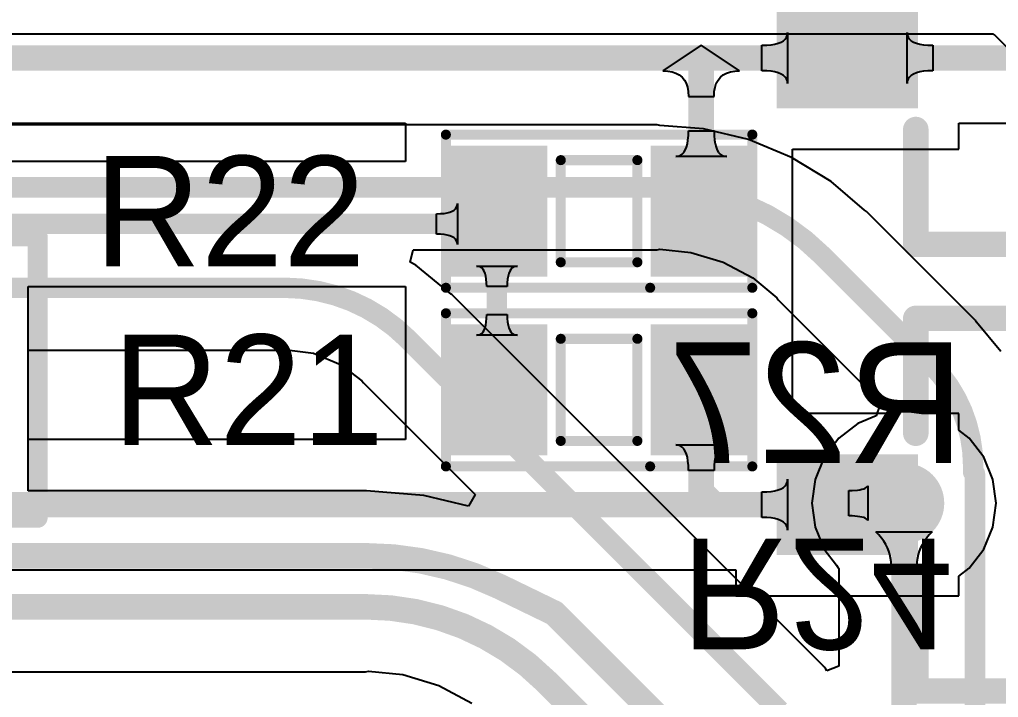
# Model space of a CAD drawing. Header units: millimetres. Extents: x -0.28 to 4.38, y -0.01 to 4.88.
# Drawn here: x 1.4381 to 1.8214, y 1.7695 to 2.0351 of the extents above; entities that cross this region are included whole.
import ezdxf

# ---------------------------------------------------------------- set-up
doc = ezdxf.new("R2010")
doc.units = ezdxf.units.MM
doc.header["$MEASUREMENT"] = 0
for name, color, linetype in [('BottomLayer', 5, 'Continuous'), ('BottomOverlay', 54, 'Continuous'), ('BottomSolder', 6, 'Continuous'), ('MultiLayer', 9, 'Continuous'), ('PadHoleLayer', 156, 'Continuous'), ('TopLayer', 1, 'Continuous'), ('TopOverlay', 2, 'Continuous'), ('TopPaste', 8, 'Continuous'), ('TopSolder', 216, 'Continuous'), ('ViaHoleLayer', 16, 'Continuous')]:
    doc.layers.add(name, color=color, linetype=linetype)

# ---------------------------------------------------------------- blocks, each defined once
blk = doc.blocks.new('JP1_D1T_17')
at = {"layer": 'BottomLayer'}
blk.add_solid([(-0.031496, -0.031496), (0.031496, -0.031496), (-0.031496, 0.031496), (0.031496, 0.031496)], dxfattribs=at)
at = {"layer": 'BottomSolder'}
blk.add_solid([(-0.035496, -0.035496), (0.035496, -0.035496), (-0.035496, 0.035496), (0.035496, 0.035496)], dxfattribs=at)
at = {"layer": 'MultiLayer'}
blk.add_solid([(-0.031496, -0.031496), (0.031496, -0.031496), (-0.031496, 0.031496), (0.031496, 0.031496)], dxfattribs=at)
at = {"layer": 'PadHoleLayer', "const_width": 0.0216535}
blk.add_lwpolyline([(-0.0108268, 0, 1), (0.0108268, 0, 1)], format="xyb", close=True, dxfattribs=at)
at = {"layer": 'TopLayer'}
blk.add_solid([(-0.031496, -0.031496), (0.031496, -0.031496), (-0.031496, 0.031496), (0.031496, 0.031496)], dxfattribs=at)
at = {"layer": 'TopOverlay'}
for points, const_width in [([(0.0049213, 0.0807087, 1), (-0.0049213, 0.0807087, 1)], 0.0098425), ([(-0.0073819, 0.0807087, 1), (-0.0024607, 0.0807087, 1)], 0.0049212), ([(0.0024607, 0.0807087, 1), (0.0073819, 0.0807087, 1)], 0.0049212), ([(-0.0570866, 0.0551181, 1), (-0.0531496, 0.0551181, 1)], 0.003937), ([(-0.0570866, 0.0551181, 1), (-0.0531496, 0.0551181, 1)], 0.003937), ([(0.0531495, 0.055118, 1), (0.0570865, 0.055118, 1)], 0.003937), ([(0.0531496, 0.0551181, 1), (0.0570866, 0.0551181, 1)], 0.003937), ([(-0.0570866, -0.0551181, 1), (-0.0531496, -0.0551181, 1)], 0.003937), ([(-0.0570865, -0.055118, 1), (-0.0531495, -0.055118, 1)], 0.003937), ([(0.0531495, -0.055118, 1), (0.0570865, -0.055118, 1)], 0.003937), ([(0.0531495, -0.055118, 1), (0.0570865, -0.055118, 1)], 0.003937)]:
    blk.add_lwpolyline(points, format="xyb", close=True, dxfattribs=dict(at, const_width=const_width))
at = {"layer": 'TopOverlay', "const_width": 0.007874}
for points in [[(-0.0551181, 0.0551181), (-0.0551181, -0.0551181)], [(0.0551181, 0.0551181), (-0.0551181, 0.0551181)], [(0.055118, 0.055118), (0.055118, -0.055118)], [(0.055118, -0.055118), (-0.055118, -0.055118)]]:
    blk.add_lwpolyline(points, dxfattribs=at)
at = {"layer": 'TopSolder'}
blk.add_solid([(-0.035496, -0.035496), (0.035496, -0.035496), (-0.035496, 0.035496), (0.035496, 0.035496)], dxfattribs=at)
blk = doc.blocks.new('RES_SMD_0603_BIG_20')
at = {"layer": 'TopLayer'}
for points in [[(-0.0557479, -0.0216535), (-0.0242519, -0.0216535), (-0.0557479, 0.0216535), (-0.0242519, 0.0216535)], [(0.024252, -0.0216535), (0.055748, -0.0216535), (0.024252, 0.0216535), (0.055748, 0.0216535)]]:
    blk.add_solid(points, dxfattribs=at)
at = {"layer": 'TopOverlay', "const_width": 0.003937}
for points in [[(-0.06, -0.03), (-0.06, 0.03)], [(-0.06, 0.03), (0.0599998, 0.03)], [(0.0599998, -0.03), (0.0599998, 0.03)], [(-0.0150032, -0.02), (-0.0150032, 0.02)], [(-0.0150032, 0.02), (0.0149968, 0.02)], [(0.0149968, -0.02), (0.0149968, 0.02)], [(-0.0150032, -0.02), (0.0149968, -0.02)], [(-0.06, -0.03), (0.0199968, -0.03)], [(0.0199968, -0.03), (0.0599998, -0.03)]]:
    blk.add_lwpolyline(points, dxfattribs=at)
at = {"layer": 'TopOverlay', "const_width": 0.0019685}
for points in [[(-0.0609842, 0.03, 1), (-0.0590158, 0.03, 1)], [(-0.0609842, 0.03, 1), (-0.0590158, 0.03, 1)], [(0.0590156, 0.03, 1), (0.060984, 0.03, 1)], [(0.0590156, 0.03, 1), (0.060984, 0.03, 1)], [(-0.0159874, 0.02, 1), (-0.014019, 0.02, 1)], [(-0.0159874, 0.02, 1), (-0.014019, 0.02, 1)], [(0.0140126, 0.02, 1), (0.015981, 0.02, 1)], [(0.0140126, 0.02, 1), (0.015981, 0.02, 1)], [(-0.0159874, -0.02, 1), (-0.014019, -0.02, 1)], [(-0.0159874, -0.02, 1), (-0.014019, -0.02, 1)], [(0.0140126, -0.02, 1), (0.015981, -0.02, 1)], [(0.0140126, -0.02, 1), (0.015981, -0.02, 1)], [(-0.0609842, -0.03, 1), (-0.0590158, -0.03, 1)], [(-0.0609842, -0.03, 1), (-0.0590158, -0.03, 1)], [(0.0190126, -0.03, 1), (0.020981, -0.03, 1)], [(0.0190126, -0.03, 1), (0.020981, -0.03, 1)], [(0.0590156, -0.03, 1), (0.060984, -0.03, 1)], [(0.0590156, -0.03, 1), (0.060984, -0.03, 1)]]:
    blk.add_lwpolyline(points, format="xyb", close=True, dxfattribs=at)
at = {"layer": 'TopPaste'}
for points in [[(-0.0557479, -0.0216535), (-0.0242519, -0.0216535), (-0.0557479, 0.0216535), (-0.0242519, 0.0216535)], [(0.024252, -0.0216535), (0.055748, -0.0216535), (0.024252, 0.0216535), (0.055748, 0.0216535)]]:
    blk.add_solid(points, dxfattribs=at)
at = {"layer": 'TopSolder'}
for points in [[(-0.0597479, -0.0256535), (-0.0202519, -0.0256535), (-0.0597479, 0.0256535), (-0.0202519, 0.0256535)], [(0.020252, -0.0256535), (0.059748, -0.0256535), (0.020252, 0.0256535), (0.059748, 0.0256535)]]:
    blk.add_solid(points, dxfattribs=at)
blk = doc.blocks.new('SW1_SMD_40')
at = {"layer": 'TopLayer'}
for points in [[(-0.1614173, -0.015748), (-0.1141733, -0.015748), (-0.1614173, 0.015748), (-0.1141733, 0.015748)], [(0.1614173, 0.015748), (0.1141733, 0.015748), (0.1614173, -0.015748), (0.1141733, -0.015748)]]:
    blk.add_solid(points, dxfattribs=at)
at = {"layer": 'TopOverlay', "const_width": 0.01}
for points in [[(-0.111, 0.0729999), (-0.111, 0.0279999)], [(0.111, 0.0729999), (-0.111, 0.0729999)], [(0.111, 0.0729999), (0.111, 0.0279999)], [(0.05, 0.025), (-0.05, 0.025)], [(-0.05, 0.025), (-0.05, -0.025)], [(0.05, 0.025), (0.05, -0.025)], [(0.05, -0.025), (-0.05, -0.025)], [(-0.111, -0.0279999), (-0.111, -0.0729999)], [(0.111, -0.0279999), (0.111, -0.0729999)], [(0.111, -0.0729999), (-0.111, -0.0729999)]]:
    blk.add_lwpolyline(points, dxfattribs=at)
at = {"layer": 'TopOverlay', "const_width": 0.005}
for points in [[(-0.1135, 0.0729999, 1), (-0.1085, 0.0729999, 1)], [(-0.1135, 0.0729999, 1), (-0.1085, 0.0729999, 1)], [(0.1085, 0.0729999, 1), (0.1135, 0.0729999, 1)], [(0.1085, 0.0729999, 1), (0.1135, 0.0729999, 1)], [(-0.1135, 0.0279999, 1), (-0.1085, 0.0279999, 1)], [(0.1085, 0.0279999, 1), (0.1135, 0.0279999, 1)], [(-0.0525, 0.025, 1), (-0.0475, 0.025, 1)], [(-0.0525, 0.025, 1), (-0.0475, 0.025, 1)], [(0.0475, 0.025, 1), (0.0525, 0.025, 1)], [(0.0475, 0.025, 1), (0.0525, 0.025, 1)], [(-0.0525, -0.025, 1), (-0.0475, -0.025, 1)], [(-0.0525, -0.025, 1), (-0.0475, -0.025, 1)], [(0.0475, -0.025, 1), (0.0525, -0.025, 1)], [(0.0475, -0.025, 1), (0.0525, -0.025, 1)], [(-0.1135, -0.0279999, 1), (-0.1085, -0.0279999, 1)], [(0.1085, -0.0279999, 1), (0.1135, -0.0279999, 1)], [(-0.1135, -0.0729999, 1), (-0.1085, -0.0729999, 1)], [(-0.1135, -0.0729999, 1), (-0.1085, -0.0729999, 1)], [(0.1085, -0.0729999, 1), (0.1135, -0.0729999, 1)], [(0.1085, -0.0729999, 1), (0.1135, -0.0729999, 1)]]:
    blk.add_lwpolyline(points, format="xyb", close=True, dxfattribs=at)
at = {"layer": 'TopOverlay'}
blk.add_solid([(-0.05, -0.025), (0.05, -0.025), (-0.05, 0.025), (0.05, 0.025)], dxfattribs=at)
at = {"layer": 'TopPaste'}
for points in [[(-0.1614173, -0.015748), (-0.1141733, -0.015748), (-0.1614173, 0.015748), (-0.1141733, 0.015748)], [(0.1614173, 0.015748), (0.1141733, 0.015748), (0.1614173, -0.015748), (0.1141733, -0.015748)]]:
    blk.add_solid(points, dxfattribs=at)
at = {"layer": 'TopSolder'}
for points in [[(-0.1654173, -0.019748), (-0.1101733, -0.019748), (-0.1654173, 0.019748), (-0.1101733, 0.019748)], [(0.1654173, 0.019748), (0.1101733, 0.019748), (0.1654173, -0.019748), (0.1101733, -0.019748)]]:
    blk.add_solid(points, dxfattribs=at)
blk = doc.blocks.new('SW1_SMD_41')
at = {"layer": 'TopLayer'}
for points in [[(-0.1614173, -0.015748), (-0.1141733, -0.015748), (-0.1614173, 0.015748), (-0.1141733, 0.015748)], [(0.1614173, 0.015748), (0.1141733, 0.015748), (0.1614173, -0.015748), (0.1141733, -0.015748)]]:
    blk.add_solid(points, dxfattribs=at)
at = {"layer": 'TopOverlay', "const_width": 0.01}
for points in [[(0.111, 0.0729999), (-0.111, 0.0729999)], [(-0.111, 0.0729999), (-0.111, 0.0279999)], [(0.111, 0.0729999), (0.111, 0.0279999)], [(-0.05, 0.025), (-0.05, -0.025)], [(0.05, 0.025), (-0.05, 0.025)], [(0.05, 0.025), (0.05, -0.025)], [(0.05, -0.025), (-0.05, -0.025)], [(-0.111, -0.0279999), (-0.111, -0.0729999)], [(0.111, -0.0279999), (0.111, -0.0729999)], [(0.111, -0.0729999), (-0.111, -0.0729999)]]:
    blk.add_lwpolyline(points, dxfattribs=at)
at = {"layer": 'TopOverlay', "const_width": 0.005}
for points in [[(-0.1135, 0.0729999, 1), (-0.1085, 0.0729999, 1)], [(-0.1135, 0.0729999, 1), (-0.1085, 0.0729999, 1)], [(0.1085, 0.0729999, 1), (0.1135, 0.0729999, 1)], [(0.1085, 0.0729999, 1), (0.1135, 0.0729999, 1)], [(-0.1135, 0.0279999, 1), (-0.1085, 0.0279999, 1)], [(0.1085, 0.0279999, 1), (0.1135, 0.0279999, 1)], [(-0.0525, 0.025, 1), (-0.0475, 0.025, 1)], [(-0.0525, 0.025, 1), (-0.0475, 0.025, 1)], [(0.0475, 0.025, 1), (0.0525, 0.025, 1)], [(0.0475, 0.025, 1), (0.0525, 0.025, 1)], [(-0.0525, -0.025, 1), (-0.0475, -0.025, 1)], [(-0.0525, -0.025, 1), (-0.0475, -0.025, 1)], [(0.0475, -0.025, 1), (0.0525, -0.025, 1)], [(0.0475, -0.025, 1), (0.0525, -0.025, 1)], [(-0.1135, -0.0279999, 1), (-0.1085, -0.0279999, 1)], [(0.1085, -0.0279999, 1), (0.1135, -0.0279999, 1)], [(-0.1135, -0.0729999, 1), (-0.1085, -0.0729999, 1)], [(-0.1135, -0.0729999, 1), (-0.1085, -0.0729999, 1)], [(0.1085, -0.0729999, 1), (0.1135, -0.0729999, 1)], [(0.1085, -0.0729999, 1), (0.1135, -0.0729999, 1)]]:
    blk.add_lwpolyline(points, format="xyb", close=True, dxfattribs=at)
at = {"layer": 'TopOverlay'}
blk.add_solid([(-0.05, -0.025), (0.05, -0.025), (-0.05, 0.025), (0.05, 0.025)], dxfattribs=at)
at = {"layer": 'TopPaste'}
for points in [[(-0.1614173, -0.015748), (-0.1141733, -0.015748), (-0.1614173, 0.015748), (-0.1141733, 0.015748)], [(0.1614173, 0.015748), (0.1141733, 0.015748), (0.1614173, -0.015748), (0.1141733, -0.015748)]]:
    blk.add_solid(points, dxfattribs=at)
at = {"layer": 'TopSolder'}
for points in [[(-0.1654173, -0.019748), (-0.1101733, -0.019748), (-0.1654173, 0.019748), (-0.1101733, 0.019748)], [(0.1654173, 0.019748), (0.1101733, 0.019748), (0.1654173, -0.019748), (0.1101733, -0.019748)]]:
    blk.add_solid(points, dxfattribs=at)
blk = doc.blocks.new('RES_SMD_0603_BIG_45')
at = {"layer": 'TopLayer'}
for points in [[(-0.055748, -0.0216535), (-0.024252, -0.0216535), (-0.055748, 0.0216535), (-0.024252, 0.0216535)], [(0.024252, -0.0216535), (0.055748, -0.0216535), (0.024252, 0.0216535), (0.055748, 0.0216535)]]:
    blk.add_solid(points, dxfattribs=at)
at = {"layer": 'TopOverlay', "const_width": 0.003937}
for points in [[(-0.06, -0.03), (-0.06, 0.03)], [(-0.06, 0.03), (0.06, 0.03)], [(0.06, -0.03), (0.06, 0.03)], [(-0.0150032, -0.02), (-0.0150032, 0.02)], [(-0.0150032, 0.02), (0.0149968, 0.02)], [(0.0149968, -0.02), (0.0149968, 0.02)], [(-0.0150032, -0.02), (0.0149968, -0.02)], [(-0.06, -0.03), (0.0199968, -0.03)], [(0.0199968, -0.03), (0.06, -0.03)]]:
    blk.add_lwpolyline(points, dxfattribs=at)
at = {"layer": 'TopOverlay', "const_width": 0.0019685}
for points in [[(-0.0609842, 0.03, 1), (-0.0590158, 0.03, 1)], [(-0.0609842, 0.03, 1), (-0.0590158, 0.03, 1)], [(0.0590158, 0.03, 1), (0.0609842, 0.03, 1)], [(0.0590158, 0.03, 1), (0.0609842, 0.03, 1)], [(-0.0159874, 0.02, 1), (-0.014019, 0.02, 1)], [(-0.0159874, 0.02, 1), (-0.014019, 0.02, 1)], [(0.0140126, 0.02, 1), (0.015981, 0.02, 1)], [(0.0140126, 0.02, 1), (0.015981, 0.02, 1)], [(-0.0159874, -0.02, 1), (-0.014019, -0.02, 1)], [(-0.0159874, -0.02, 1), (-0.014019, -0.02, 1)], [(0.0140126, -0.02, 1), (0.015981, -0.02, 1)], [(0.0140126, -0.02, 1), (0.015981, -0.02, 1)], [(-0.0609842, -0.03, 1), (-0.0590158, -0.03, 1)], [(-0.0609842, -0.03, 1), (-0.0590158, -0.03, 1)], [(0.0190126, -0.03, 1), (0.020981, -0.03, 1)], [(0.0190126, -0.03, 1), (0.020981, -0.03, 1)], [(0.0590158, -0.03, 1), (0.0609842, -0.03, 1)], [(0.0590158, -0.03, 1), (0.0609842, -0.03, 1)]]:
    blk.add_lwpolyline(points, format="xyb", close=True, dxfattribs=at)
at = {"layer": 'TopPaste'}
for points in [[(-0.055748, -0.0216535), (-0.024252, -0.0216535), (-0.055748, 0.0216535), (-0.024252, 0.0216535)], [(0.024252, -0.0216535), (0.055748, -0.0216535), (0.024252, 0.0216535), (0.055748, 0.0216535)]]:
    blk.add_solid(points, dxfattribs=at)
at = {"layer": 'TopSolder'}
for points in [[(-0.059748, -0.0256535), (-0.020252, -0.0256535), (-0.059748, 0.0256535), (-0.020252, 0.0256535)], [(0.020252, -0.0256535), (0.059748, -0.0256535), (0.020252, 0.0256535), (0.059748, 0.0256535)]]:
    blk.add_solid(points, dxfattribs=at)

msp = doc.modelspace()

# ---------------------------------------------------------------- linework, layer by layer
at = {"layer": 'BottomLayer'}
for p, q in [((1.34, 2.0295102), (1.8189152, 2.0295102)), ((1.8189152, 2.0295102), (1.8190375, 2.0294869)), ((1.8190375, 2.0294869), (1.81923, 2.0294338)), ((1.81923, 2.0294338), (1.8193869, 2.0293763)), ((1.8193869, 2.0293763), (1.8195374, 2.0293065)), ((1.8195374, 2.0293065), (1.8197111, 2.0292079)), ((1.8197111, 2.0292079), (1.8198142, 2.0291378)), ((1.8198142, 2.0291378), (1.9376791, 1.9112729)), ((1.6877879, 1.9938166), (1.3462451, 1.9938166)), ((1.6887304, 1.9936291), (1.6877879, 1.9938166)), ((1.7058988, 1.9922779), (1.6887304, 1.9936291)), ((1.7235637, 1.988037), (1.7058988, 1.9922779)), ((1.7403477, 1.9810848), (1.7235637, 1.988037)), ((1.7558374, 1.9715927), (1.7403477, 1.9810848)), ((1.7688984, 1.9604375), (1.7558374, 1.9715927)), ((1.7697067, 1.9598974), (1.7688984, 1.9604375)), ((1.7697127, 1.9598933), (1.7697067, 1.9598974)), ((1.7697203, 1.9598819), (1.7697127, 1.9598933)), ((1.7697317, 1.9598743), (1.7697203, 1.9598819)), ((1.812303, 1.9173031), (1.7697317, 1.9598743)), ((1.5909751, 1.940026), (1.59219, 1.9448762)), ((1.59219, 1.9448762), (1.6877879, 1.9448762)), ((1.6877879, 1.9448762), (1.6887764, 1.9450728)), ((1.6887764, 1.9450728), (1.7009057, 1.9438782)), ((1.7009057, 1.9438782), (1.7135194, 1.9400519)), ((1.5932342, 1.9388185), (1.5909751, 1.940026)), ((1.7135194, 1.9400519), (1.7251443, 1.9338383)), ((1.6071036, 1.9274362), (1.5932342, 1.9388185)), ((1.7251443, 1.9338383), (1.734552, 1.9261174)), ((1.607303, 1.927303), (1.6071036, 1.9274362)), ((1.7530254, 1.7815806), (1.607303, 1.927303)), ((1.734552, 1.9261174), (1.7351067, 1.9252873)), ((1.7351067, 1.9252873), (1.7351182, 1.9252795)), ((1.7351182, 1.9252795), (1.7351257, 1.9252683)), ((1.7351257, 1.9252683), (1.7749395, 1.8854544)), ((1.81231, 1.9172927), (1.812303, 1.9173031)), ((1.8123201, 1.9172859), (1.81231, 1.9172927)), ((1.8127968, 1.9165726), (1.8123201, 1.9172859)), ((1.8222655, 1.9050348), (1.8127968, 1.9165726)), ((1.441496, 1.8504898), (1.441496, 1.9055298)), ((1.441496, 1.9055298), (1.5417157, 1.9055298)), ((1.5417157, 1.9055298), (1.5427684, 1.9057392)), ((1.5427684, 1.9057392), (1.5531457, 1.904373)), ((1.5531457, 1.904373), (1.5637968, 1.8999612)), ((1.5637968, 1.8999612), (1.5721008, 1.8935892)), ((1.5721008, 1.8935892), (1.572697, 1.892697)), ((1.572697, 1.892697), (1.6164161, 1.8489779)), ((1.7749772, 1.8839785), (1.7735312, 1.8797916)), ((1.7749395, 1.8854544), (1.7749772, 1.8839785)), ((1.7735312, 1.8797916), (1.7663716, 1.876826)), ((1.7663716, 1.876826), (1.7589041, 1.871096)), ((1.7589041, 1.871096), (1.7531741, 1.8636284)), ((1.7531741, 1.8636284), (1.749572, 1.8549323)), ((1.749572, 1.8549323), (1.7483434, 1.8456002)), ((1.5735786, 1.8504898), (1.441496, 1.8504898)), ((1.573923, 1.8504213), (1.5735786, 1.8504898)), ((1.5963317, 1.8486577), (1.573923, 1.8504213)), ((1.6138776, 1.8444452), (1.5963317, 1.8486577)), ((1.6164161, 1.8489779), (1.6138776, 1.8444452)), ((1.7483434, 1.8456002), (1.749572, 1.8362681)), ((1.749572, 1.8362681), (1.7531741, 1.827572)), ((1.7745208, 1.8331597), (1.7733763, 1.8343538)), ((1.7733763, 1.8343538), (1.7954235, 1.8343538)), ((1.7755448, 1.831939), (1.7745208, 1.8331597)), ((1.794279, 1.8331597), (1.793255, 1.831939)), ((1.7954235, 1.8343538), (1.794279, 1.8331597)), ((1.7764483, 1.8306918), (1.7755448, 1.831939)), ((1.7772314, 1.829418), (1.7764483, 1.8306918)), ((1.777894, 1.8281177), (1.7772314, 1.829418)), ((1.7915684, 1.829418), (1.7909058, 1.8281177)), ((1.7923515, 1.8306918), (1.7915684, 1.829418)), ((1.793255, 1.831939), (1.7923515, 1.8306918)), ((1.7531741, 1.827572), (1.7579511, 1.8213464)), ((1.7784361, 1.8267909), (1.777894, 1.8281177)), ((1.7788578, 1.8254375), (1.7784361, 1.8267909)), ((1.779159, 1.8240576), (1.7788578, 1.8254375)), ((1.789942, 1.8254375), (1.7896408, 1.8240576)), ((1.7903637, 1.8267909), (1.789942, 1.8254375)), ((1.7909058, 1.8281177), (1.7903637, 1.8267909)), ((1.7579511, 1.8213464), (1.7586546, 1.8202436)), ((1.7793397, 1.8226511), (1.779159, 1.8240576)), ((1.7793999, 1.8212181), (1.7793397, 1.8226511)), ((1.7893999, 1.8212181), (1.7793999, 1.8212181)), ((1.7894601, 1.8226511), (1.7893999, 1.8212181)), ((1.7896408, 1.8240576), (1.7894601, 1.8226511)), ((1.7586546, 1.8202436), (1.7589101, 1.819977)), ((1.7589101, 1.819977), (1.7589101, 1.7817037)), ((1.4114214, 1.7795102), (1.5735786, 1.7795102)), ((1.5735786, 1.7795102), (1.5747565, 1.7797445)), ((1.5747565, 1.7797445), (1.5881832, 1.7784221)), ((1.7530392, 1.78156), (1.7530254, 1.7815806)), ((1.7530598, 1.7815462), (1.7530392, 1.78156)), ((1.7530679, 1.7815342), (1.7530598, 1.7815462)), ((1.7537223, 1.7805548), (1.7530679, 1.7815342)), ((1.7542191, 1.7799731), (1.7537223, 1.7805548)), ((1.7589101, 1.7817037), (1.7542191, 1.7799731)), ((1.5881832, 1.7784221), (1.6022265, 1.7741621)), ((1.6022265, 1.7741621), (1.6151689, 1.7672442))]:
    msp.add_line(p, q, dxfattribs=at)
for points, const_width in [([(1.3361092, 1.9693464), (1.6877879, 1.9693464)], 0.008), ([(1.7524287, 1.9425713), (1.795, 1.9)], 0.008), ([(1.425, 1.93), (1.5417157, 1.93)], 0.008), ([(1.59, 1.91), (1.7357224, 1.7642776)], 0.008), ([(1.811457, 1.8578293), (1.811457, 1.8602693)], 0.008), ([(1.811457, 1.8578293), (1.8121795, 1.8571068)], 0.008), ([(1.8121795, 1.5357225), (1.8121795, 1.8571068)], 0.008), ([(1.7843999, 1.5364666), (1.7843999, 1.8456002)], 0.01), ([(1.2864214, 1.825), (1.5735786, 1.825)], 0.01), ([(1.6260481, 1.812921), (1.6475, 1.8025)], 0.01), ([(1.4114214, 1.805), (1.5735786, 1.805)], 0.01), ([(1.6475, 1.8025), (1.7175, 1.7325)], 0.01), ([(1.6442893, 1.7757107), (1.6907774, 1.7292226)], 0.01)]:
    msp.add_lwpolyline(points, dxfattribs=dict(at, const_width=const_width))
for points, const_width in [([(1.6857879, 1.9693464, 1), (1.6897879, 1.9693464, 1)], 0.004), ([(1.6857879, 1.9693464, 1), (1.6897879, 1.9693464, 1)], 0.004), ([(1.7504097, 1.9425903, 1), (1.7544097, 1.9425903, 1)], 0.004), ([(1.7504097, 1.9425903, 1), (1.7544097, 1.9425903, 1)], 0.004), ([(1.7504287, 1.9425713, 1), (1.7544287, 1.9425713, 1)], 0.004), ([(1.7504287, 1.9425713, 1), (1.7544287, 1.9425713, 1)], 0.004), ([(1.5397157, 1.93, 1), (1.5437157, 1.93, 1)], 0.004), ([(1.5397157, 1.93, 1), (1.5437157, 1.93, 1)], 0.004), ([(1.588, 1.91, 1), (1.592, 1.91, 1)], 0.004), ([(1.588, 1.91, 1), (1.592, 1.91, 1)], 0.004), ([(1.793, 1.9, 1), (1.797, 1.9, 1)], 0.004), ([(1.793, 1.9, 1), (1.797, 1.9, 1)], 0.004), ([(1.7930171, 1.8999829, 1), (1.7970171, 1.8999829, 1)], 0.004), ([(1.7930171, 1.8999829, 1), (1.7970171, 1.8999829, 1)], 0.004), ([(1.809457, 1.8602693, 1), (1.813457, 1.8602693, 1)], 0.004), ([(1.809457, 1.8602693, 1), (1.813457, 1.8602693, 1)], 0.004), ([(1.7765259, 1.8456002, 1), (1.7922739, 1.8456002, 1)], 0.015748), ([(1.809457, 1.8578293, 1), (1.813457, 1.8578293, 1)], 0.004), ([(1.809457, 1.8578293, 1), (1.813457, 1.8578293, 1)], 0.004), ([(1.8101795, 1.8571068, 1), (1.8141795, 1.8571068, 1)], 0.004), ([(1.8101795, 1.8571068, 1), (1.8141795, 1.8571068, 1)], 0.004), ([(1.7818999, 1.8456002, 1), (1.7868999, 1.8456002, 1)], 0.005), ([(1.5710786, 1.825, 1), (1.5760786, 1.825, 1)], 0.005), ([(1.5710786, 1.825, 1), (1.5760786, 1.825, 1)], 0.005), ([(1.6235481, 1.812921, 1), (1.6285481, 1.812921, 1)], 0.005), ([(1.6235481, 1.812921, 1), (1.6285481, 1.812921, 1)], 0.005), ([(1.5710786, 1.805, 1), (1.5760786, 1.805, 1)], 0.005), ([(1.5710786, 1.805, 1), (1.5760786, 1.805, 1)], 0.005), ([(1.645, 1.8025, 1), (1.65, 1.8025, 1)], 0.005), ([(1.645, 1.8025, 1), (1.65, 1.8025, 1)], 0.005), ([(1.6417893, 1.7757107, 1), (1.6467893, 1.7757107, 1)], 0.005), ([(1.6417893, 1.7757107, 1), (1.6467893, 1.7757107, 1)], 0.005)]:
    msp.add_lwpolyline(points, format="xyb", close=True, dxfattribs=dict(at, const_width=const_width))
for points, const_width in [([(1.6877879, 1.9693464, -0.1988358971641129), (1.7524097, 1.9425903)], 0.008), ([(1.7524097, 1.9425903, -7.356081760457997e-05), (1.7524287, 1.9425713)], 0.008), ([(1.5417157, 1.93, -0.198912367379658), (1.59, 1.91)], 0.008), ([(1.795, 1.9, -0.0001077363900318686), (1.7950171, 1.8999829)], 0.008), ([(1.7950171, 1.8999829, -0.1988003706777241), (1.811457, 1.8602693)], 0.008), ([(1.5735786, 1.825, -0.1136186864166551), (1.6260481, 1.812921)], 0.01), ([(1.5735786, 1.805, -0.198912367379658), (1.6442893, 1.7757107)], 0.01)]:
    msp.add_lwpolyline(points, format="xyb", dxfattribs=dict(at, const_width=const_width))
at = {"layer": 'MultiLayer', "const_width": 0.015748}
msp.add_lwpolyline([(1.7765259, 1.8456002, 1), (1.7922739, 1.8456002, 1)], format="xyb", close=True, dxfattribs=at)
at = {"layer": 'TopLayer'}
for p, q in [((1.7379119, 2.02745), (1.7384179, 2.0282)), ((1.7384179, 2.0282), (1.7387215, 2.02905)), ((1.7387215, 2.02905), (1.7388227, 2.03)), ((1.7388227, 2.03), (1.7388227, 2.01)), ((1.7855867, 2.01), (1.7855867, 2.03)), ((1.7855867, 2.03), (1.7856879, 2.02905)), ((1.7856879, 2.02905), (1.7859915, 2.0282)), ((1.7859915, 2.0282), (1.7864975, 2.02745)), ((1.705, 2.025), (1.69, 2.015)), ((1.72, 2.015), (1.705, 2.025)), ((1.705, 2.025), (1.705, 2.025)), ((1.705, 2.025), (1.705, 2.025)), ((1.705, 2.025), (1.705, 2.025)), ((1.705, 2.025), (1.705, 2.025)), ((1.705, 2.025), (1.705, 2.025)), ((1.705, 2.025), (1.705, 2.025)), ((1.705, 2.025), (1.705, 2.025)), ((1.705, 2.025), (1.705, 2.025)), ((1.705, 2.025), (1.705, 2.025)), ((1.705, 2.025), (1.705, 2.025)), ((1.7287027, 2.025), (1.7306255, 2.02505)), ((1.7287027, 2.015), (1.7287027, 2.025)), ((1.7306255, 2.02505), (1.7323459, 2.0252)), ((1.7323459, 2.0252), (1.7338639, 2.02545)), ((1.7338639, 2.02545), (1.7351795, 2.0258)), ((1.7351795, 2.0258), (1.7362927, 2.02625)), ((1.7362927, 2.02625), (1.7372035, 2.0268)), ((1.7372035, 2.0268), (1.7379119, 2.02745)), ((1.7864975, 2.02745), (1.7872059, 2.0268)), ((1.7872059, 2.0268), (1.7881167, 2.02625)), ((1.7881167, 2.02625), (1.7892299, 2.0258)), ((1.7892299, 2.0258), (1.7905455, 2.02545)), ((1.7905455, 2.02545), (1.7920635, 2.0252)), ((1.7920635, 2.0252), (1.7937839, 2.02505)), ((1.7937839, 2.02505), (1.7957067, 2.025)), ((1.7957067, 2.025), (1.7957067, 2.015)), ((1.69, 2.015), (1.6919, 2.0149)), ((1.6919, 2.0149), (1.6936, 2.0146)), ((1.6936, 2.0146), (1.6951, 2.0141)), ((1.6951, 2.0141), (1.6964, 2.0134)), ((1.6964, 2.0134), (1.6975, 2.0125)), ((1.6975, 2.0125), (1.6984, 2.0114)), ((1.7116, 2.0114), (1.7125, 2.0125)), ((1.7125, 2.0125), (1.7136, 2.0134)), ((1.7136, 2.0134), (1.7149, 2.0141)), ((1.7149, 2.0141), (1.7164, 2.0146)), ((1.7164, 2.0146), (1.7181, 2.0149)), ((1.7181, 2.0149), (1.72, 2.015)), ((1.7306255, 2.01495), (1.7287027, 2.015)), ((1.7323459, 2.0148), (1.7306255, 2.01495)), ((1.7338639, 2.01455), (1.7323459, 2.0148)), ((1.7351795, 2.0142), (1.7338639, 2.01455)), ((1.7362927, 2.01375), (1.7351795, 2.0142)), ((1.7372035, 2.0132), (1.7362927, 2.01375)), ((1.7379119, 2.01255), (1.7372035, 2.0132)), ((1.7384179, 2.0118), (1.7379119, 2.01255)), ((1.7864975, 2.01255), (1.7859915, 2.0118)), ((1.7872059, 2.0132), (1.7864975, 2.01255)), ((1.7881167, 2.01375), (1.7872059, 2.0132)), ((1.7892299, 2.0142), (1.7881167, 2.01375)), ((1.7905455, 2.01455), (1.7892299, 2.0142)), ((1.7920635, 2.0148), (1.7905455, 2.01455)), ((1.7937839, 2.01495), (1.7920635, 2.0148)), ((1.7957067, 2.015), (1.7937839, 2.01495)), ((1.6984, 2.0114), (1.6991, 2.0101)), ((1.6991, 2.0101), (1.6996, 2.0086)), ((1.6996, 2.0086), (1.6999, 2.0069)), ((1.7101, 2.0069), (1.7104, 2.0086)), ((1.7104, 2.0086), (1.7109, 2.0101)), ((1.7109, 2.0101), (1.7116, 2.0114)), ((1.7387215, 2.01095), (1.7384179, 2.0118)), ((1.7388227, 2.01), (1.7387215, 2.01095)), ((1.7856879, 2.01095), (1.7855867, 2.01)), ((1.7859915, 2.0118), (1.7856879, 2.01095)), ((1.6999, 2.0069), (1.7, 2.005)), ((1.7, 2.005), (1.71, 2.005)), ((1.71, 2.005), (1.7101, 2.0069)), ((1.2532843, 1.9945102), (1.5892521, 1.9945102)), ((1.5892521, 1.9945102), (1.5892521, 1.9794702)), ((1.8058267, 1.984252), (1.8058267, 1.9945102)), ((1.8058267, 1.9945102), (1.9194418, 1.9945102)), ((1.6998, 1.9878903), (1.69995, 1.9896107)), ((1.69995, 1.9896107), (1.7, 1.9915335)), ((1.7, 1.9915335), (1.71, 1.9915335)), ((1.71, 1.9915335), (1.71005, 1.9896107)), ((1.71005, 1.9896107), (1.7102, 1.9878903)), ((1.6992, 1.9850567), (1.69955, 1.9863723)), ((1.69955, 1.9863723), (1.6998, 1.9878903)), ((1.7102, 1.9878903), (1.71045, 1.9863723)), ((1.71045, 1.9863723), (1.7108, 1.9850567)), ((1.69595, 1.9815147), (1.6968, 1.9818183)), ((1.6968, 1.9818183), (1.69755, 1.9823243)), ((1.69755, 1.9823243), (1.6982, 1.9830327)), ((1.6982, 1.9830327), (1.69875, 1.9839435)), ((1.69875, 1.9839435), (1.6992, 1.9850567)), ((1.7108, 1.9850567), (1.71125, 1.9839435)), ((1.71125, 1.9839435), (1.7118, 1.9830327)), ((1.7118, 1.9830327), (1.71245, 1.9823243)), ((1.71245, 1.9823243), (1.7132, 1.9818183)), ((1.7132, 1.9818183), (1.71405, 1.9815147)), ((1.740748, 1.9183465), (1.740748, 1.984252)), ((1.740748, 1.984252), (1.8058267, 1.984252)), ((1.5892521, 1.9794702), (1.255, 1.9794702)), ((1.695, 1.9814135), (1.69595, 1.9815147)), ((1.715, 1.9814135), (1.695, 1.9814135)), ((1.71405, 1.9815147), (1.715, 1.9814135)), ((1.6094109, 1.96224), (1.6094921, 1.963)), ((1.6094921, 1.963), (1.6094921, 1.947)), ((1.6013721, 1.959), (1.6029149, 1.95904)), ((1.6013721, 1.951), (1.6013721, 1.959)), ((1.6029149, 1.95904), (1.6042953, 1.95916)), ((1.6042953, 1.95916), (1.6055133, 1.95936)), ((1.6055133, 1.95936), (1.6065689, 1.95964)), ((1.6065689, 1.95964), (1.6074621, 1.96)), ((1.6074621, 1.96), (1.6081929, 1.96044)), ((1.6081929, 1.96044), (1.6087613, 1.96096)), ((1.6087613, 1.96096), (1.6091673, 1.96156)), ((1.6091673, 1.96156), (1.6094109, 1.96224)), ((1.6029149, 1.95096), (1.6013721, 1.951)), ((1.6042953, 1.95084), (1.6029149, 1.95096)), ((1.6055133, 1.95064), (1.6042953, 1.95084)), ((1.6065689, 1.95036), (1.6055133, 1.95064)), ((1.6074621, 1.95), (1.6065689, 1.95036)), ((1.6081929, 1.94956), (1.6074621, 1.95)), ((1.6087613, 1.94904), (1.6081929, 1.94956)), ((1.6091673, 1.94844), (1.6087613, 1.94904)), ((1.6094109, 1.94776), (1.6091673, 1.94844)), ((1.6094921, 1.947), (1.6094109, 1.94776)), ((1.6177601, 1.9383865), (1.6170001, 1.9384665)), ((1.6170001, 1.9384665), (1.6330001, 1.9384665)), ((1.6184401, 1.9381465), (1.6177601, 1.9383865)), ((1.6190401, 1.9377465), (1.6184401, 1.9381465)), ((1.6195601, 1.9371865), (1.6190401, 1.9377465)), ((1.6200001, 1.9364665), (1.6195601, 1.9371865)), ((1.6203601, 1.9355865), (1.6200001, 1.9364665)), ((1.6300001, 1.9364665), (1.6296401, 1.9355865)), ((1.6304401, 1.9371865), (1.6300001, 1.9364665)), ((1.6309601, 1.9377465), (1.6304401, 1.9371865)), ((1.6315601, 1.9381465), (1.6309601, 1.9377465)), ((1.6322401, 1.9383865), (1.6315601, 1.9381465)), ((1.6330001, 1.9384665), (1.6322401, 1.9383865)), ((1.6206401, 1.9345465), (1.6203601, 1.9355865)), ((1.6208401, 1.9333465), (1.6206401, 1.9345465)), ((1.6209601, 1.9319865), (1.6208401, 1.9333465)), ((1.6210001, 1.9304665), (1.6209601, 1.9319865)), ((1.6290401, 1.9319865), (1.6290001, 1.9304665)), ((1.6291601, 1.9333465), (1.6290401, 1.9319865)), ((1.6293601, 1.9345465), (1.6291601, 1.9333465)), ((1.6296401, 1.9355865), (1.6293601, 1.9345465)), ((1.441496, 1.8704898), (1.441496, 1.9305298)), ((1.441496, 1.9305298), (1.589252, 1.9305298)), ((1.589252, 1.9305298), (1.589252, 1.8704898)), ((1.6290001, 1.9304665), (1.6210001, 1.9304665)), ((1.6206401, 1.9153923), (1.6208401, 1.9166103)), ((1.6208401, 1.9166103), (1.6209601, 1.9179907)), ((1.6209601, 1.9179907), (1.6210001, 1.9195335)), ((1.6210001, 1.9195335), (1.6290001, 1.9195335)), ((1.6290001, 1.9195335), (1.6290401, 1.9179907)), ((1.6290401, 1.9179907), (1.6291601, 1.9166103)), ((1.6291601, 1.9166103), (1.6293601, 1.9153923)), ((1.740748, 1.880748), (1.740748, 1.9183465)), ((1.6190401, 1.9121443), (1.6195601, 1.9127127)), ((1.6195601, 1.9127127), (1.6200001, 1.9134435)), ((1.6200001, 1.9134435), (1.6203601, 1.9143367)), ((1.6203601, 1.9143367), (1.6206401, 1.9153923)), ((1.6293601, 1.9153923), (1.6296401, 1.9143367)), ((1.6296401, 1.9143367), (1.6300001, 1.9134435)), ((1.6300001, 1.9134435), (1.6304401, 1.9127127)), ((1.6304401, 1.9127127), (1.6309601, 1.9121443)), ((1.6170001, 1.9114135), (1.6177601, 1.9114947)), ((1.6330001, 1.9114135), (1.6170001, 1.9114135)), ((1.6177601, 1.9114947), (1.6184401, 1.9117383)), ((1.6184401, 1.9117383), (1.6190401, 1.9121443)), ((1.6309601, 1.9121443), (1.6315601, 1.9117383)), ((1.6315601, 1.9117383), (1.6322401, 1.9114947)), ((1.6322401, 1.9114947), (1.6330001, 1.9114135)), ((1.7774977, 1.880748), (1.740748, 1.880748)), ((1.7843999, 1.8816567), (1.7774977, 1.880748)), ((1.7913021, 1.880748), (1.7843999, 1.8816567)), ((1.8058267, 1.880748), (1.7913021, 1.880748)), ((1.8058267, 1.8742182), (1.8058267, 1.880748)), ((1.589252, 1.8704898), (1.441496, 1.8704898)), ((1.8098957, 1.871096), (1.8058267, 1.8742182)), ((1.8156257, 1.8636284), (1.8098957, 1.871096)), ((1.69595, 1.8683665), (1.695, 1.8684665)), ((1.695, 1.8684665), (1.715, 1.8684665)), ((1.6968, 1.8680665), (1.69595, 1.8683665)), ((1.69755, 1.8675665), (1.6968, 1.8680665)), ((1.6982, 1.8668665), (1.69755, 1.8675665)), ((1.69875, 1.8659665), (1.6982, 1.8668665)), ((1.7118, 1.8668665), (1.71125, 1.8659665)), ((1.71245, 1.8675665), (1.7118, 1.8668665)), ((1.7132, 1.8680665), (1.71245, 1.8675665)), ((1.71405, 1.8683665), (1.7132, 1.8680665)), ((1.715, 1.8684665), (1.71405, 1.8683665)), ((1.6992, 1.8648665), (1.69875, 1.8659665)), ((1.69955, 1.8635665), (1.6992, 1.8648665)), ((1.6998, 1.8620665), (1.69955, 1.8635665)), ((1.71045, 1.8635665), (1.7102, 1.8620665)), ((1.7108, 1.8648665), (1.71045, 1.8635665)), ((1.71125, 1.8659665), (1.7108, 1.8648665)), ((1.8192278, 1.8549323), (1.8156257, 1.8636284)), ((1.69995, 1.8603665), (1.6998, 1.8620665)), ((1.7, 1.8584665), (1.69995, 1.8603665)), ((1.71005, 1.8603665), (1.71, 1.8584665)), ((1.7102, 1.8620665), (1.71005, 1.8603665)), ((1.71, 1.8584665), (1.7, 1.8584665)), ((1.7362927, 1.85125), (1.7372035, 1.8518)), ((1.7372035, 1.8518), (1.7379119, 1.85245)), ((1.7379119, 1.85245), (1.7384179, 1.8532)), ((1.7384179, 1.8532), (1.7387215, 1.85405)), ((1.7387215, 1.85405), (1.7388227, 1.855)), ((1.7388227, 1.855), (1.7388227, 1.835)), ((1.7686016, 1.8512559), (1.7691722, 1.8514927)), ((1.7691722, 1.8514927), (1.7696298, 1.8517659)), ((1.7696298, 1.8517659), (1.7699743, 1.8520756)), ((1.7699743, 1.8520756), (1.7702059, 1.8524216)), ((1.7702059, 1.8524216), (1.7702059, 1.8387788)), ((1.8204564, 1.8456002), (1.8192278, 1.8549323)), ((1.7287027, 1.85), (1.7306255, 1.85005)), ((1.7287027, 1.84), (1.7287027, 1.85)), ((1.7306255, 1.85005), (1.7323459, 1.8502)), ((1.7323459, 1.8502), (1.7338639, 1.85045)), ((1.7338639, 1.85045), (1.7351795, 1.8508)), ((1.7351795, 1.8508), (1.7362927, 1.85125)), ((1.7628049, 1.8506002), (1.7640535, 1.8506184)), ((1.7628049, 1.8406002), (1.7628049, 1.8506002)), ((1.7640535, 1.8506184), (1.7662118, 1.8507641)), ((1.7662118, 1.8507641), (1.7671214, 1.8508916)), ((1.7671214, 1.8508916), (1.767918, 1.8510556)), ((1.767918, 1.8510556), (1.7686016, 1.8512559)), ((1.8192278, 1.8362681), (1.8204564, 1.8456002)), ((1.7306255, 1.83995), (1.7287027, 1.84)), ((1.7323459, 1.8398), (1.7306255, 1.83995)), ((1.7338639, 1.83955), (1.7323459, 1.8398)), ((1.7640535, 1.840582), (1.7628049, 1.8406002)), ((1.7662118, 1.8404363), (1.7640535, 1.840582)), ((1.7671214, 1.8403088), (1.7662118, 1.8404363)), ((1.767918, 1.8401448), (1.7671214, 1.8403088)), ((1.7686016, 1.8399445), (1.767918, 1.8401448)), ((1.7691722, 1.8397077), (1.7686016, 1.8399445)), ((1.7351795, 1.8392), (1.7338639, 1.83955)), ((1.7362927, 1.83875), (1.7351795, 1.8392)), ((1.7372035, 1.8382), (1.7362927, 1.83875)), ((1.7379119, 1.83755), (1.7372035, 1.8382)), ((1.7384179, 1.8368), (1.7379119, 1.83755)), ((1.7387215, 1.83595), (1.7384179, 1.8368)), ((1.7388227, 1.835), (1.7387215, 1.83595)), ((1.7696298, 1.8394345), (1.7691722, 1.8397077)), ((1.7699743, 1.8391248), (1.7696298, 1.8394345)), ((1.7702059, 1.8387788), (1.7699743, 1.8391248)), ((1.8156257, 1.827572), (1.8192278, 1.8362681)), ((1.8098957, 1.8201044), (1.8156257, 1.827572)), ((1.2964959, 1.8195102), (1.7185827, 1.8195102)), ((1.7185827, 1.8195102), (1.7185827, 1.809252)), ((1.8058267, 1.8169822), (1.8098957, 1.8201044)), ((1.8058267, 1.809252), (1.8058267, 1.8169822)), ((1.7185827, 1.809252), (1.8058267, 1.809252))]:
    msp.add_line(p, q, dxfattribs=at)
for points, const_width in [([(1.2532843, 2.02), (1.705, 2.02)], 0.01), ([(1.705, 2.02), (1.93, 2.02)], 0.01), ([(1.705, 1.96), (1.705, 2.02)], 0.01), ([(1.6250001, 1.955), (1.6250001, 1.96)], 0.008), ([(1.255, 1.955), (1.6250001, 1.955)], 0.008), ([(1.6250001, 1.8900001), (1.6250001, 1.955)], 0.008), ([(1.625, 1.89), (1.6250001, 1.8900001)], 0.008), ([(1.63, 1.885), (1.63, 1.89)], 0.008), ([(1.705, 1.85), (1.705, 1.89)], 0.01), ([(1.705, 1.85), (1.71, 1.845)], 0.01), ([(1.175, 1.845), (1.71, 1.845)], 0.01), ([(1.71, 1.845), (1.7622047, 1.845)], 0.01), ([(1.7622047, 1.845), (1.7628049, 1.8456002)], 0.01), ([(1.7628049, 1.8456002), (1.7843999, 1.8456002)], 0.01)]:
    msp.add_lwpolyline(points, dxfattribs=dict(at, const_width=const_width))
for points, const_width in [([(1.7025, 2.02, 1), (1.7075, 2.02, 1)], 0.005), ([(1.7025, 2.02, 1), (1.7075, 2.02, 1)], 0.005), ([(1.7025, 2.02, 1), (1.7075, 2.02, 1)], 0.005), ([(1.6230001, 1.96, 1), (1.6270001, 1.96, 1)], 0.004), ([(1.7025, 1.96, 1), (1.7075, 1.96, 1)], 0.005), ([(1.6230001, 1.955, 1), (1.6270001, 1.955, 1)], 0.004), ([(1.6230001, 1.955, 1), (1.6270001, 1.955, 1)], 0.004), ([(1.6230001, 1.955, 1), (1.6270001, 1.955, 1)], 0.004), ([(1.623, 1.89, 1), (1.627, 1.89, 1)], 0.004), ([(1.6230001, 1.8900001, 1), (1.6270001, 1.8900001, 1)], 0.004), ([(1.6230001, 1.8900001, 1), (1.6270001, 1.8900001, 1)], 0.004), ([(1.628, 1.89, 1), (1.632, 1.89, 1)], 0.004), ([(1.7025, 1.89, 1), (1.7075, 1.89, 1)], 0.005), ([(1.628, 1.885, 1), (1.632, 1.885, 1)], 0.004), ([(1.7765259, 1.8456002, 1), (1.7922739, 1.8456002, 1)], 0.015748), ([(1.7025, 1.85, 1), (1.7075, 1.85, 1)], 0.005), ([(1.7025, 1.85, 1), (1.7075, 1.85, 1)], 0.005), ([(1.7075, 1.845, 1), (1.7125, 1.845, 1)], 0.005), ([(1.7075, 1.845, 1), (1.7125, 1.845, 1)], 0.005), ([(1.7075, 1.845, 1), (1.7125, 1.845, 1)], 0.005), ([(1.7597047, 1.845, 1), (1.7647047, 1.845, 1)], 0.005), ([(1.7597047, 1.845, 1), (1.7647047, 1.845, 1)], 0.005), ([(1.7603049, 1.8456002, 1), (1.7653049, 1.8456002, 1)], 0.005), ([(1.7603049, 1.8456002, 1), (1.7653049, 1.8456002, 1)], 0.005), ([(1.7818999, 1.8456002, 1), (1.7868999, 1.8456002, 1)], 0.005)]:
    msp.add_lwpolyline(points, format="xyb", close=True, dxfattribs=dict(at, const_width=const_width))
at = {"layer": 'ViaHoleLayer', "const_width": 0.0098425}
msp.add_lwpolyline([(1.7794787, 1.8456002, 1), (1.7893211, 1.8456002, 1)], format="xyb", close=True, dxfattribs=at)

# ---------------------------------------------------------------- block references
for name, p, rotation in [('SW1_SMD_40', (1.9, 2.02), 180), ('RES_SMD_0603_BIG_20', (1.665, 1.96), 360), ('JP1_D1T_17', (1.39, 1.895), 180), ('RES_SMD_0603_BIG_45', (1.665, 1.89), 360), ('SW1_SMD_41', (1.9, 1.845), 180)]:
    msp.add_blockref(name, p, dxfattribs=dict(rotation=rotation))

# ---------------------------------------------------------------- texts
at = {"layer": 'BottomOverlay', "text_generation_flag": 2}
msp.add_text('R27', height=0.0472441, dxfattribs=at).set_placement((1.8079717, 1.8613856))
msp.add_text('R24', height=0.0433071, rotation=180, dxfattribs=at).set_placement((1.6972759, 1.8316465))
at = {"layer": 'TopOverlay'}
for s, p in [('R22', (1.4672759, 1.9383535)), ('R21', (1.4744914, 1.8683535))]:
    msp.add_text(s, height=0.0433071, dxfattribs=at).set_placement(p)

doc.saveas('drawing.dxf')
